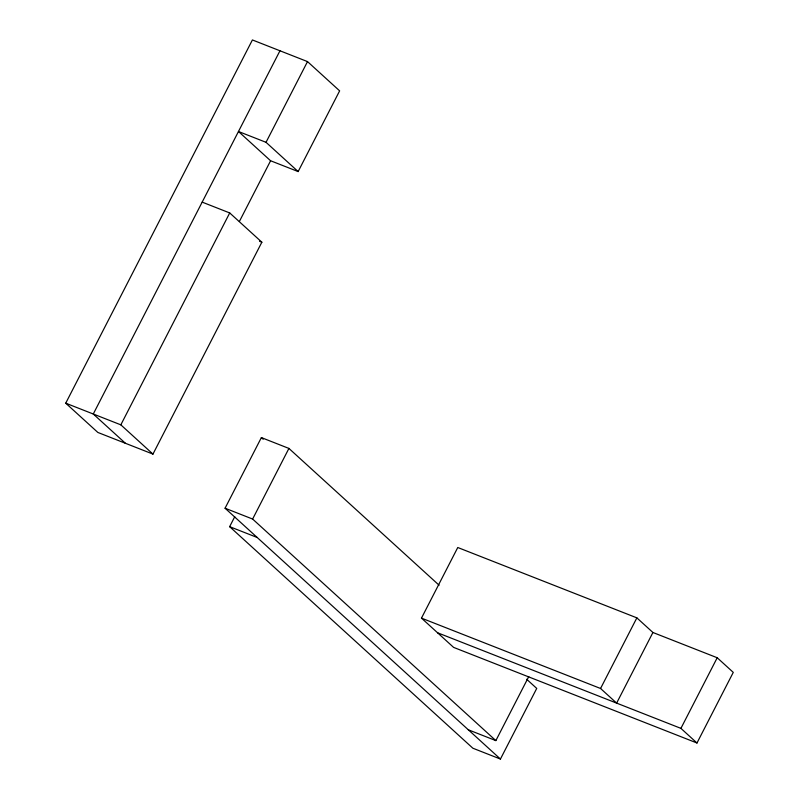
<?xml version="1.0" encoding="UTF-8"?>
<svg xmlns="http://www.w3.org/2000/svg" width="799" height="799" viewBox="0 0 799 799"><rect width="100%" height="100%" fill="white"/><g stroke="black" fill="none" stroke-linecap="round" stroke-linejoin="round"><path stroke-width="1.2" d="M202.177 202.127L229.722 212.943L261.852 242.207L152.959 454.102L97.848 432.449L65.728 403.185L252.404 39.95L307.505 61.593L339.635 90.856L298.147 171.575L270.591 160.759L238.472 131.495L266.027 142.312L298.147 171.575M279.96 50.776L93.273 414.012L125.403 443.275M152.959 454.102L120.829 424.838L229.722 212.943M266.027 142.312L307.505 61.593M239.4 221.453L270.591 160.759M526.631 679.22L536.728 688.418L500.434 759.05L225.068 508.224L261.373 437.592L288.918 448.419L439.1 585.218M500.434 759.05L472.878 748.224L229.643 526.661L234.746 516.733M528.758 676.603L495.859 740.613L252.624 519.05L288.918 448.419M421.473 618.126L457.767 547.505L636.863 617.857L652.923 632.488L717.212 657.747L733.272 672.378L696.978 743L453.602 647.39L421.473 618.126L600.558 688.488L616.628 703.12L652.923 632.488M600.558 688.488L636.863 617.857M696.978 743L680.918 728.368L717.212 657.747M259.555 241.308L261.852 242.207M65.728 403.185L120.829 424.838M225.068 508.224L252.624 519.05M229.643 526.661L257.198 537.487M437.532 632.758L680.918 728.368M468.304 729.787L495.859 740.613M261.373 437.592L263.201 439.26"/></g></svg>
